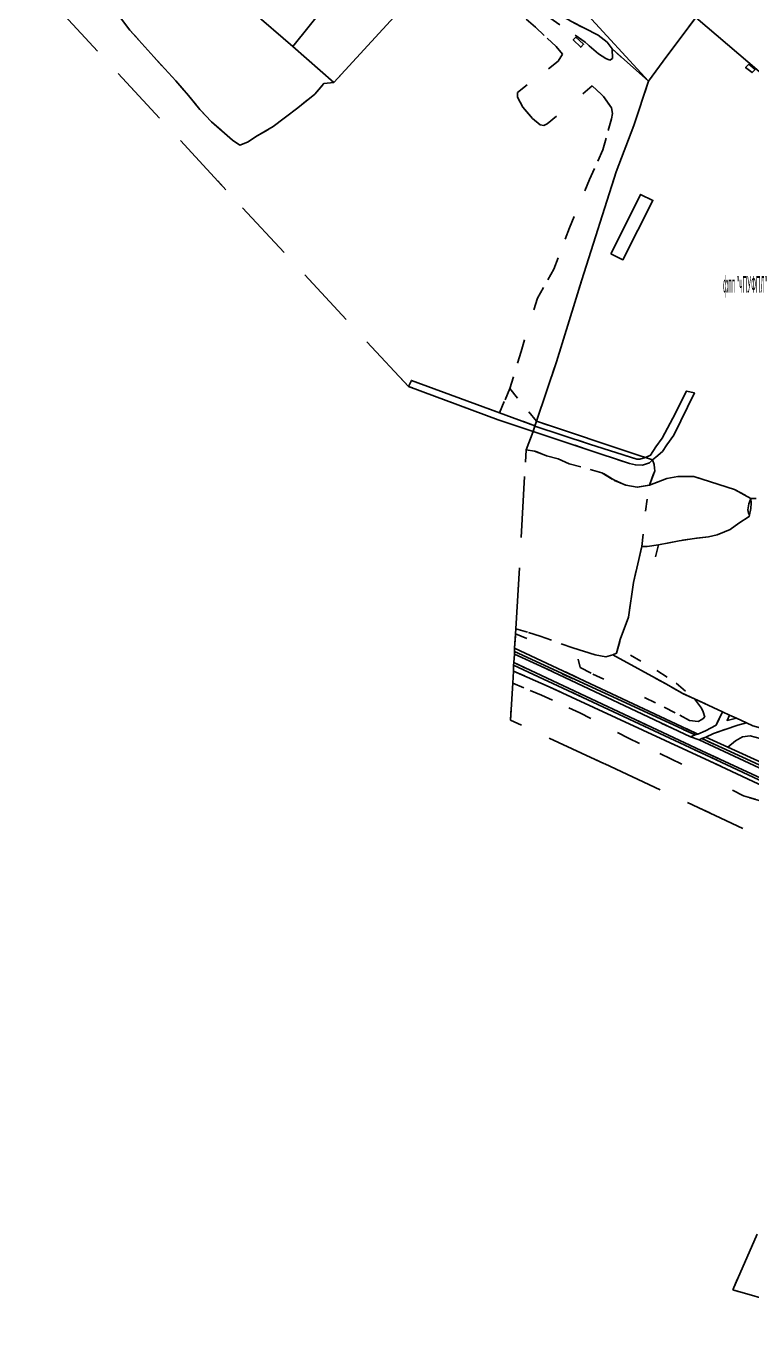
# Model space of a CAD drawing. Extents: x -14.1 to 15.6, y -19 to 8.9.
# Drawn here: x -13.14 to -7.19, y -11.97 to -1.29 of the extents above; entities that cross this region are included whole.
import ezdxf

# ---------------------------------------------------------------- set-up
doc = ezdxf.new("R2010")
doc.units = 0
doc.header["$MEASUREMENT"] = 0
doc.linetypes.add('DASHED', pattern=[0.75, 0.5, -0.25])
doc.linetypes.add('DOT', pattern=[1, 0, -1])
doc.layers.get('0').update_dxf_attribs({"linetype": 'CONTINUOUS'})

msp = doc.modelspace()

# ---------------------------------------------------------------- linework, layer by layer
at = {"color": 7, "linetype": 'DOT'}
for points in [[(-9.201, -0.292), (-8.993, -0.708), (-8.993, -0.708), (-9.015, -0.862), (-9.009, -0.929), (-8.979, -0.987), (-8.869, -1.112), (-8.79, -1.173), (-8.674, -1.246), (-8.449, -1.361), (-8.376, -1.419), (-8.334, -1.474), (-8.331, -1.553), (-8.352, -1.565), (-8.385, -1.553), (-8.446, -1.514), (-8.556, -1.419), (-8.845, -1.218), (-8.92, -1.141), (-9.047, -1.005), (-9.105, -0.913), (-9.172, -0.722), (-9.194, -0.386), (-9.206, -0.334)], [(-7.647, -1.215), (-7.45, -0.95), (-6.962, -1.628), (-3.568, -3.409), (-2.788, -3.818), (-3.288, -3.717), (-3.431, -3.642), (-4.024, -3.307), (-4.08, -3.276), (-4.128, -3.25), (-4.185, -3.219), (-4.573, -3.006), (-5.542, -2.492), (-6.592, -1.939), (-7.128, -1.659)], [(-8.955, -4.528), (-8.968, -4.566), (-9.259, -4.458), (-9.173, -4.26)], [(-8.955, -4.528), (-8.111, -4.81), (-8.061, -4.826), (-8.108, -4.839), (-8.132, -4.839), (-8.521, -4.715), (-8.968, -4.569)], [(-8.983, -4.612), (-9.04, -4.763), (-8.97, -4.773), (-8.873, -4.811), (-8.778, -4.837), (-8.687, -4.877), (-8.418, -4.95), (-8.321, -5.01), (-8.223, -5.053), (-8.128, -5.068), (-8.027, -5.053), (-7.985, -4.935), (-7.986, -4.912), (-7.989, -4.883), (-8.003, -4.845), (-8.027, -4.869), (-8.086, -4.887), (-8.143, -4.886), (-8.191, -4.875), (-8.546, -4.756)], [(-9.124, -6.23), (-8.925, -6.291), (-8.657, -6.388), (-8.474, -6.443), (-8.386, -6.461), (-8.328, -6.443), (-8.298, -6.431), (-8.267, -6.318), (-8.201, -6.136), (-8.158, -5.85), (-8.115, -5.661), (-8.09, -5.555), (-8.061, -5.267), (-8.027, -5.053), (-8.128, -5.068), (-8.223, -5.053), (-8.321, -5.01), (-8.418, -4.95), (-8.687, -4.877), (-8.778, -4.837), (-8.873, -4.811), (-8.97, -4.773), (-9.04, -4.763)], [(-7.206, -5.295), (-7.211, -5.31), (-7.295, -5.365), (-7.366, -5.415), (-7.471, -5.46), (-7.543, -5.476), (-7.657, -5.489), (-7.783, -5.508), (-7.953, -5.543), (-8.047, -5.555), (-8.09, -5.555), (-8.061, -5.267), (-8.027, -5.053), (-7.884, -4.998), (-7.794, -4.982), (-7.665, -4.982), (-7.331, -5.087), (-7.197, -5.161), (-7.212, -5.205), (-7.22, -5.254), (-7.216, -5.282)], [(-8.09, -5.555), (-8.047, -5.555), (-7.953, -5.543), (-8.184, -6.447), (-7.967, -6.574), (-7.808, -6.676), (-7.659, -6.805), (-7.76, -6.759), (-7.887, -6.686), (-8.328, -6.443), (-8.298, -6.431), (-8.267, -6.318), (-8.201, -6.136), (-8.158, -5.85), (-8.115, -5.661)], [(-9.127, -6.272), (-8.613, -6.479), (-8.595, -6.547), (-8.493, -6.602), (-8.069, -6.794), (-7.906, -6.874), (-7.779, -6.939), (-7.7, -6.982), (-7.627, -6.99), (-7.598, -6.975), (-7.573, -6.957), (-7.587, -6.913), (-7.602, -6.881), (-7.659, -6.805), (-7.428, -6.912), (-7.481, -7.022), (-7.568, -7.069), (-7.631, -7.094), (-9.134, -6.389)], [(-9.124, -6.23), (-9.127, -6.272), (-8.613, -6.479), (-8.595, -6.547), (-8.493, -6.602), (-8.069, -6.794), (-7.906, -6.874), (-7.779, -6.939), (-7.7, -6.982), (-7.627, -6.99), (-7.598, -6.975), (-7.573, -6.957), (-7.587, -6.913), (-7.602, -6.881), (-7.659, -6.805), (-7.76, -6.759), (-7.887, -6.686), (-8.328, -6.443), (-8.386, -6.461), (-8.474, -6.443), (-8.657, -6.388), (-8.925, -6.291)], [(-4.402, -8.72), (-4.409, -8.74), (-5.325, -8.316), (-6.477, -7.776), (-7.568, -7.265), (-8.575, -6.794), (-9.142, -6.529), (-9.14, -6.508), (-7.558, -7.251), (-6.459, -7.759), (-5.314, -8.302)], [(-9.136, -6.439), (-8.92, -6.537), (-7.691, -7.117), (-7.654, -7.102), (-9.135, -6.418)], [(-9.144, -6.577), (-8.851, -6.707), (-7.532, -7.316), (-5.934, -8.066), (-5.568, -8.236), (-4.847, -8.57), (-4.417, -8.762), (-4.436, -8.817), (-4.455, -8.874), (-5.452, -8.406), (-6.525, -7.924), (-7.108, -7.645), (-7.257, -7.601), (-7.852, -7.297), (-8.2, -7.127), (-8.598, -6.92), (-8.914, -6.775), (-9.15, -6.677)], [(-9.15, -6.677), (-8.914, -6.775), (-8.598, -6.92), (-8.2, -7.127), (-7.852, -7.297), (-7.257, -7.601), (-7.108, -7.645), (-6.525, -7.924), (-5.452, -8.406), (-4.455, -8.874), (-4.542, -9.135), (-8.398, -7.338), (-9.167, -6.98)], [(-7.371, -6.939), (-7.315, -6.965), (-7.391, -6.982)], [(-7.232, -7.003), (-7.181, -7.027), (-7.09, -7.051), (-6.813, -7.197), (-6.761, -7.218), (-6.703, -7.221), (-6.612, -7.249), (-6.706, -7.236), (-6.764, -7.236), (-6.858, -7.222), (-6.941, -7.207), (-6.988, -7.196), (-7.05, -7.157), (-7.119, -7.132), (-7.202, -7.11), (-7.264, -7.117), (-7.322, -7.15), (-7.385, -7.201), (-7.566, -7.119), (-7.503, -7.091), (-7.304, -7.022)], [(-4.371, -8.632), (-4.379, -8.654), (-5.271, -8.237), (-6.677, -7.581), (-7.619, -7.142), (-7.597, -7.132), (-7.162, -7.331), (-5.38, -8.161), (-4.916, -8.382), (-4.371, -8.632)], [(-4.318, -8.479), (-4.36, -8.6), (-4.934, -8.338), (-6.742, -7.494), (-7.385, -7.201), (-7.322, -7.15), (-7.264, -7.117), (-7.202, -7.11), (-7.119, -7.132), (-7.05, -7.157), (-6.988, -7.196), (-7.025, -7.2), (-7.036, -7.215), (-7.025, -7.233), (-6.887, -7.305), (-6.568, -7.457), (-6.169, -7.635), (-5.934, -7.751), (-4.894, -8.215)]]:
    msp.add_lwpolyline(points, close=True, dxfattribs=at)
at = {"color": 7, "linetype": 'Continuous'}
for points in [[(-10.861, -0.618), (-10.515, -0.883), (-10.537, -0.914), (-10.669, -1.094), (-10.698, -1.134), (-10.953, -1.453), (-11.29, -1.163), (-11.005, -0.814), (-10.887, -0.663)], [(-10.861, -0.618), (-10.515, -0.883), (-10.537, -0.914), (-10.669, -1.094), (-10.698, -1.134), (-10.953, -1.453), (-11.29, -1.163), (-11.005, -0.814), (-10.887, -0.663)], [(-8.993, -0.708), (-8.564, -1.164), (-8.035, -1.737), (-8.334, -1.474), (-8.376, -1.419), (-8.449, -1.361), (-8.674, -1.246), (-8.79, -1.173), (-8.869, -1.112), (-8.979, -0.987), (-9.009, -0.929), (-9.015, -0.862), (-8.993, -0.708)], [(-10.515, -0.883), (-10.479, -0.915), (-10.123, -1.21), (-10.618, -1.748), (-10.953, -1.453), (-10.698, -1.134), (-10.669, -1.094), (-10.537, -0.914)], [(-10.515, -0.883), (-10.479, -0.915), (-10.123, -1.21), (-10.618, -1.748), (-10.953, -1.453), (-10.698, -1.134), (-10.669, -1.094), (-10.537, -0.914)], [(-8.633, -1.378), (-8.568, -1.435), (-8.591, -1.46), (-8.653, -1.399)], [(-7.213, -1.598), (-7.16, -1.641), (-7.186, -1.668), (-7.239, -1.626)], [(-8.346, -3.154), (-8.258, -2.981), (-8.1, -2.667), (-7.999, -2.716), (-8.246, -3.203)], [(-10.006, -4.242), (-9.981, -4.193), (-9.259, -4.458), (-8.968, -4.566), (-8.983, -4.612), (-9.27, -4.516)], [(-8.061, -4.826), (-8.018, -4.806), (-7.975, -4.739), (-7.923, -4.666), (-7.835, -4.502), (-7.725, -4.28), (-7.659, -4.295), (-7.829, -4.642), (-7.884, -4.721), (-7.92, -4.776), (-7.975, -4.824), (-8.003, -4.845)], [(-8.968, -4.569), (-8.521, -4.715), (-8.132, -4.839), (-8.108, -4.839), (-8.061, -4.826), (-8.003, -4.845), (-8.027, -4.869), (-8.086, -4.887), (-8.143, -4.886), (-8.191, -4.875), (-8.546, -4.756), (-8.983, -4.612)], [(-7.197, -5.161), (-7.193, -5.2), (-7.196, -5.243), (-7.206, -5.295), (-7.216, -5.282), (-7.22, -5.254), (-7.212, -5.205)], [(-9.135, -6.418), (-7.654, -7.102), (-7.631, -7.094), (-9.134, -6.389)], [(-4.379, -8.654), (-5.271, -8.237), (-6.677, -7.581), (-7.619, -7.142), (-7.691, -7.117), (-8.92, -6.537), (-9.136, -6.439), (-9.14, -6.508), (-7.558, -7.251), (-6.459, -7.759), (-5.314, -8.302), (-4.402, -8.72)], [(-4.409, -8.74), (-4.417, -8.762), (-4.847, -8.57), (-5.568, -8.236), (-5.934, -8.066), (-7.532, -7.316), (-8.851, -6.707), (-9.144, -6.577), (-9.142, -6.529), (-8.575, -6.794), (-7.568, -7.265), (-6.477, -7.776), (-5.325, -8.316)], [(-7.428, -6.912), (-7.371, -6.939), (-7.391, -6.982), (-7.315, -6.965), (-7.232, -7.003), (-7.304, -7.022), (-7.503, -7.091), (-7.566, -7.119), (-7.597, -7.132), (-7.619, -7.142), (-7.691, -7.117), (-7.654, -7.102), (-7.631, -7.094), (-7.568, -7.069), (-7.481, -7.022)], [(-4.371, -8.632), (-4.916, -8.382), (-5.38, -8.161), (-7.162, -7.331), (-7.597, -7.132), (-7.566, -7.119), (-7.385, -7.201), (-6.742, -7.494), (-4.934, -8.338), (-4.36, -8.6)]]:
    msp.add_lwpolyline(points, close=True, dxfattribs=at)
at = {"color": 7, "linetype": 'DOT'}
for points in [[(-9.172, -1.109), (-8.964, -1.295), (-8.793, -1.453), (-8.741, -1.517), (-8.778, -1.575), (-9.11, -1.83), (-9.11, -1.87), (-9.067, -1.952), (-8.988, -2.043), (-8.924, -2.095), (-8.894, -2.101), (-8.866, -2.089), (-8.497, -1.777), (-8.404, -1.864), (-8.34, -1.958), (-8.332, -2.003), (-8.338, -2.046), (-8.411, -2.302), (-8.521, -2.545), (-8.685, -2.941), (-8.813, -3.281), (-8.947, -3.519), (-9.081, -3.957), (-9.173, -4.26), (-9.259, -4.458), (-9.981, -4.193), (-10.006, -4.242), (-13.143, -0.861)], [(-7.45, -0.95), (-6.962, -1.628)], [(-12.445, -1.118), (-12.29, -1.319), (-12.095, -1.538), (-11.913, -1.736), (-11.809, -1.855), (-11.718, -1.97), (-11.62, -2.071), (-11.45, -2.223), (-11.389, -2.263), (-11.325, -2.239), (-11.246, -2.187), (-11.115, -2.111), (-10.913, -1.956), (-10.773, -1.844), (-10.7, -1.758), (-10.618, -1.748), (-10.123, -1.21)], [(-8.845, -1.218), (-8.556, -1.419), (-8.446, -1.514), (-8.385, -1.553), (-8.352, -1.565), (-8.331, -1.553), (-8.334, -1.474), (-8.035, -1.737), (-8.156, -2.102), (-8.301, -2.481), (-8.584, -3.369), (-8.79, -4.041), (-8.955, -4.528), (-9.173, -4.26), (-9.081, -3.957), (-8.947, -3.519), (-8.813, -3.281), (-8.685, -2.941), (-8.521, -2.545), (-8.411, -2.302), (-8.338, -2.046), (-8.332, -2.003), (-8.34, -1.958), (-8.404, -1.864), (-8.497, -1.777), (-8.866, -2.089), (-8.894, -2.101), (-8.924, -2.095), (-8.988, -2.043), (-9.067, -1.952), (-9.11, -1.87), (-9.11, -1.83), (-8.778, -1.575), (-8.741, -1.517), (-8.793, -1.453), (-8.964, -1.295), (-9.172, -1.109)], [(-7.647, -1.215), (-7.916, -1.574), (-8.035, -1.737), (-8.564, -1.164)], [(-6.241, -11.967), (-7.345, -11.655), (-6.476, -9.672)]]:
    msp.add_lwpolyline(points, dxfattribs=at)
at = {"color": 6, "linetype": 'DASHED'}
for points in [[(-4.542, -9.135), (-8.398, -7.338), (-9.167, -6.98), (-9.15, -6.677), (-9.144, -6.577), (-9.142, -6.529), (-9.14, -6.508), (-9.136, -6.439), (-9.135, -6.418), (-9.134, -6.389), (-9.127, -6.272), (-9.124, -6.23), (-9.04, -4.763), (-8.983, -4.612), (-9.27, -4.516), (-10.006, -4.242), (-13.143, -0.861)], [(-6.241, -11.967), (-7.345, -11.655), (-6.476, -9.672)]]:
    msp.add_lwpolyline(points, dxfattribs=at)
at = {"color": 7, "linetype": 'Continuous'}
for points in [[(-11.29, -1.163), (-10.953, -1.453), (-10.618, -1.748), (-10.7, -1.758), (-10.773, -1.844), (-10.913, -1.956), (-11.115, -2.111), (-11.246, -2.187), (-11.325, -2.239), (-11.389, -2.263), (-11.45, -2.223), (-11.62, -2.071), (-11.718, -1.97), (-11.809, -1.855), (-11.913, -1.736), (-12.095, -1.538), (-12.29, -1.319), (-12.445, -1.118)], [(-7.153, -5.163), (-7.197, -5.161), (-7.331, -5.087), (-7.665, -4.982), (-7.794, -4.982), (-7.884, -4.998), (-8.027, -5.053), (-7.985, -4.935), (-7.986, -4.912), (-7.989, -4.883), (-8.003, -4.845), (-8.061, -4.826), (-8.111, -4.81), (-8.955, -4.528), (-8.79, -4.041), (-8.584, -3.369), (-8.301, -2.481), (-8.156, -2.102), (-8.035, -1.737), (-7.916, -1.574), (-7.647, -1.215), (-7.128, -1.659)], [(-7.153, -5.163), (-7.197, -5.161), (-7.331, -5.087), (-7.665, -4.982), (-7.794, -4.982), (-7.884, -4.998), (-8.027, -5.053), (-7.985, -4.935), (-7.986, -4.912), (-7.989, -4.883), (-8.003, -4.845), (-8.061, -4.826), (-8.111, -4.81), (-8.955, -4.528), (-8.79, -4.041), (-8.584, -3.369), (-8.301, -2.481), (-8.156, -2.102), (-8.035, -1.737), (-7.916, -1.574), (-7.647, -1.215), (-7.128, -1.659)], [(-7.181, -7.027), (-7.232, -7.003), (-7.315, -6.965), (-7.371, -6.939), (-7.428, -6.912), (-7.659, -6.805), (-7.76, -6.759), (-7.887, -6.686), (-8.328, -6.443), (-8.298, -6.431), (-8.267, -6.318), (-8.201, -6.136), (-8.158, -5.85), (-8.115, -5.661), (-8.09, -5.555), (-8.047, -5.555), (-7.953, -5.543), (-7.783, -5.508), (-7.657, -5.489), (-7.543, -5.476), (-7.471, -5.46), (-7.366, -5.415), (-7.295, -5.365), (-7.211, -5.31), (-7.206, -5.295), (-7.196, -5.243), (-7.193, -5.2), (-7.197, -5.161), (-7.153, -5.163)], [(-7.181, -7.027), (-7.232, -7.003), (-7.315, -6.965), (-7.371, -6.939), (-7.428, -6.912), (-7.659, -6.805), (-7.76, -6.759), (-7.887, -6.686), (-8.328, -6.443), (-8.298, -6.431), (-8.267, -6.318), (-8.201, -6.136), (-8.158, -5.85), (-8.115, -5.661), (-8.09, -5.555), (-8.047, -5.555), (-7.953, -5.543), (-7.783, -5.508), (-7.657, -5.489), (-7.543, -5.476), (-7.471, -5.46), (-7.366, -5.415), (-7.295, -5.365), (-7.211, -5.31), (-7.206, -5.295), (-7.196, -5.243), (-7.193, -5.2), (-7.197, -5.161), (-7.153, -5.163)]]:
    msp.add_lwpolyline(points, dxfattribs=at)

# ---------------------------------------------------------------- texts
at = {"color": 1, "width": 0.229167}
msp.add_text('фпп "чПУФПЛ"', height=0.13575, dxfattribs=at).set_placement((-7.423, -3.472))

doc.saveas('drawing.dxf')
